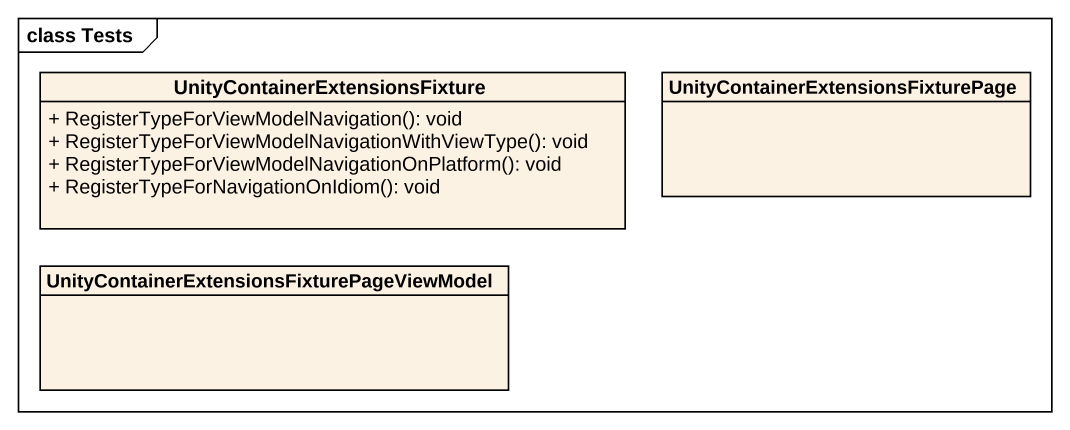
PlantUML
@startuml
mainframe class Tests
hide circle
hide empty members
skinparam classAttributeIconSize 0
class "UnityContainerExtensionsFixture" as UnityContainerExtensionsFixt {
  + RegisterTypeForViewModelNavigation(): void
  + RegisterTypeForViewModelNavigationWithViewType(): void
  + RegisterTypeForViewModelNavigationOnPlatform(): void
  + RegisterTypeForNavigationOnIdiom(): void
}
class "UnityContainerExtensionsFixturePage" as UnityContainerExtensionsFixt_2
class "UnityContainerExtensionsFixturePageViewModel" as UnityContainerExtensionsFixt_3
@enduml
